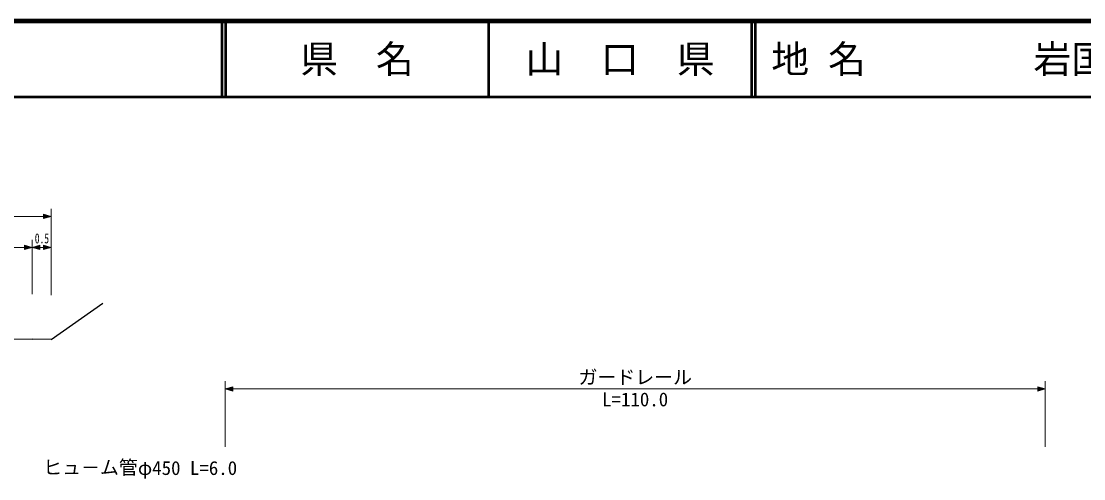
# Model space of a CAD drawing. Units: millimetres, scale not verified, with parts at other scales. Extents: x 40000 to 680000, y 20000 to 380000.
# Drawn here: x 271264 to 411668, y 319551 to 380000 of the extents above; entities that cross this region are included whole.
import ezdxf
from ezdxf.enums import TextEntityAlignment as Align

# ---------------------------------------------------------------- set-up
doc = ezdxf.new("R2010")
doc.units = ezdxf.units.MM
doc.header["$LTSCALE"] = 1000
for name, color, linetype, lineweight in [('M-BGD', 7, 'Continuous', 25), ('M-STR-HTXT', 7, 'Continuous', 13), ('M-TTL', 2, 'Continuous', 140), ('M-TTL-LINE', 7, 'Continuous', 50)]:
    doc.layers.add(name, color=color, linetype=linetype, lineweight=lineweight)
doc.layers.add('M-TTL-TXT', color=7, linetype='Continuous')
doc.styles.add('ＭＳ ゴシック', font='')
doc.styles.get('ＭＳ ゴシック').set_extended_font_data('MS Gothic')

msp = doc.modelspace()

# ---------------------------------------------------------------- linework, layer by layer
at = {"layer": 'M-BGD'}
for p, q in [((275198, 337954), (282030, 342756)), ((262698, 338121), (272698, 337987)), ((275198, 337954), (272698, 337987))]:
    msp.add_line(p, q, dxfattribs=at)
at = {"layer": 'M-STR-HTXT'}
for p, q in [((250198, 354212), (275198, 354212)), ((274198, 353932), (274198, 354492)), ((274198, 354492), (275198, 354212)), ((275198, 354212), (274198, 353932)), ((274238, 354012), (274238, 354412)), ((274238, 354412), (274918, 354212)), ((274918, 354212), (274238, 354012)), ((274278, 354092), (274278, 354332)), ((274278, 354332), (274758, 354212)), ((274758, 354212), (274278, 354092)), ((274318, 354172), (274318, 354252)), ((274318, 354252), (274518, 354212)), ((274518, 354212), (274318, 354172)), ((275198, 355212), (275197, 343804)), ((272698, 351117), (272698, 343955)), ((275198, 351117), (275198, 343955)), ((262698, 350117), (275198, 350117)), ((271698, 349837), (271698, 350397)), ((271698, 350397), (272698, 350117)), ((272698, 350117), (271698, 349837)), ((271738, 349917), (271738, 350317)), ((271738, 350317), (272418, 350117)), ((272418, 350117), (271738, 349917)), ((271778, 349997), (271778, 350237)), ((271778, 350237), (272258, 350117)), ((272258, 350117), (271778, 349997)), ((271818, 350077), (271818, 350157)), ((271818, 350157), (272018, 350117)), ((272018, 350117), (271818, 350077)), ((272698, 350117), (273698, 350397)), ((273698, 349837), (272698, 350117)), ((272698, 350117), (275198, 350117)), ((272978, 350117), (273658, 350317)), ((273658, 349917), (272978, 350117)), ((273138, 350117), (273618, 350237)), ((273618, 349997), (273138, 350117)), ((273378, 350117), (273578, 350157)), ((273578, 350077), (273378, 350117)), ((273578, 350157), (273578, 350077)), ((273618, 350237), (273618, 349997)), ((273658, 350317), (273658, 349917)), ((273698, 350397), (273698, 349837)), ((274198, 349837), (274198, 350397)), ((274198, 350397), (275198, 350117)), ((275198, 350117), (274198, 349837)), ((274238, 349917), (274238, 350317)), ((274238, 350317), (274918, 350117)), ((274918, 350117), (274238, 349917)), ((274278, 349997), (274278, 350237)), ((274278, 350237), (274758, 350117)), ((274758, 350117), (274278, 349997)), ((274318, 350077), (274318, 350157)), ((274318, 350157), (274518, 350117)), ((274518, 350117), (274318, 350077)), ((298210, 323761), (298210, 332425)), ((298210, 331425), (299210, 331705)), ((299210, 331145), (298210, 331425)), ((298210, 331425), (406584, 331425)), ((298490, 331425), (299170, 331625)), ((299170, 331225), (298490, 331425)), ((298650, 331425), (299130, 331545)), ((299130, 331305), (298650, 331425)), ((298890, 331425), (299090, 331465)), ((299090, 331385), (298890, 331425)), ((299090, 331465), (299090, 331385)), ((299130, 331545), (299130, 331305)), ((299170, 331625), (299170, 331225)), ((299210, 331705), (299210, 331145)), ((405584, 331145), (405584, 331705)), ((405584, 331705), (406584, 331425)), ((406584, 331425), (405584, 331145)), ((405624, 331225), (405624, 331625)), ((405624, 331625), (406304, 331425)), ((406304, 331425), (405624, 331225)), ((405664, 331305), (405664, 331545)), ((405664, 331545), (406144, 331425)), ((406144, 331425), (405664, 331305)), ((405704, 331385), (405704, 331465)), ((405704, 331465), (405904, 331425)), ((405904, 331425), (405704, 331385)), ((406584, 332425), (406584, 323761))]:
    msp.add_line(p, q, dxfattribs=at)
at = {"layer": 'M-TTL'}
msp.add_line((680000, 380000), (40000, 380000), dxfattribs=at)
at = {"layer": 'M-TTL-LINE'}
for p, q in [((297750, 380000), (297750, 370000)), ((298250, 380000), (298250, 370000)), ((333000, 380000), (333000, 370000)), ((367750, 380000), (367750, 370000)), ((368250, 380000), (368250, 370000)), ((40000, 370000), (680000, 370000))]:
    msp.add_line(p, q, dxfattribs=at)

# ---------------------------------------------------------------- texts
at = {"layer": 'M-STR-HTXT', "style": 'ＭＳ ゴシック', "width": 0.7}
msp.add_text('0.5', height=1320, dxfattribs=at).set_placement((273055, 350253), align=Align.BOTTOM_LEFT)
at = {"layer": 'M-STR-HTXT', "style": 'ＭＳ ゴシック'}
for s, p in [('ガードレール', (344897, 331503)), ('L=110.0', (348022, 328569))]:
    msp.add_text(s, height=1833, dxfattribs=at).set_placement(p, align=Align.BOTTOM_LEFT)
for s, p in [('ヒュ－ム管', (274167, 319583)), ('φ450 L=6.0', (286675, 319500))]:
    msp.add_text(s, height=1833, rotation=0.006, dxfattribs=at).set_placement(p, align=Align.BOTTOM_LEFT)
at = {"layer": 'M-TTL-TXT', "style": 'ＭＳ ゴシック'}
for s, p in [('県\u3000名', (315625, 375000)), ('山\u3000口\u3000県', (350375, 375000))]:
    msp.add_text(s, height=3666, dxfattribs=at).set_placement(p, align=Align.MIDDLE_CENTER)
for s, p in [('地 名', (370380, 375000)), ('岩国市周東町三瀬川白口', (405024, 375000))]:
    msp.add_text(s, height=3666, dxfattribs=at).set_placement(p, align=Align.MIDDLE_LEFT)

doc.saveas('drawing.dxf')
